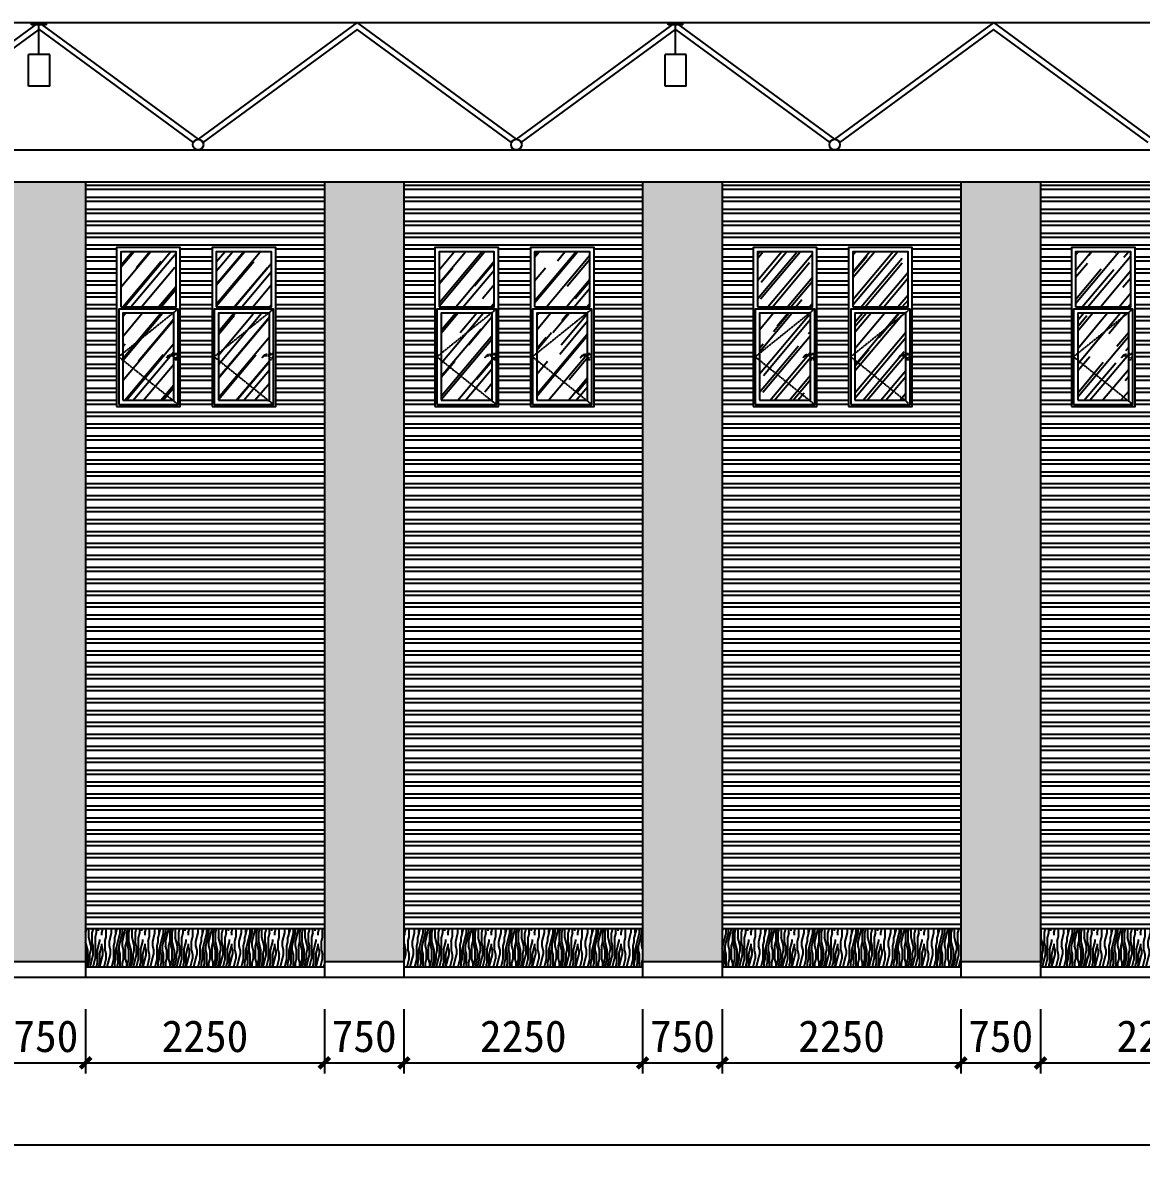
# Model space of a CAD drawing. Header units: millimetres. Extents: x -150677 to 588340, y -254013 to 149700.
# Drawn here: x 76733 to 87278, y -31432 to -20754 of the extents above; entities that cross this region are included whole.
import ezdxf

# ---------------------------------------------------------------- set-up
doc = ezdxf.new("R2010")
doc.units = ezdxf.units.MM
doc.header["$LTSCALE"] = 10
doc.header["$MEASUREMENT"] = 0
doc.linetypes.add('DASH', pattern=[0.35, 0.25, -0.1])
for name, color, linetype in [('2-Ba顶面轮廓', 4, 'Continuous'), ('2-Da地拼', 4, 'Continuous'), ('9-ELa粗', 2, 'Continuous'), ('9-ELd细', 8, 'Continuous'), ('9-ELf填充', 251, 'Continuous'), ('E-Elevation(立面图层)', 134, 'Continuous'), ('HAT【填充】', 8, 'Continuous')]:
    doc.layers.add(name, color=color, linetype=linetype)
doc.styles.get("Standard").update_dxf_attribs({"font": ''})
doc.styles.get('Standard').set_extended_font_data('SimSun')
doc.dimstyles.new('DIMN100', dxfattribs={"dimtxt": 300, "dimasz": 100, "dimexe": 100, "dimexo": 300, "dimgap": 100, "dimtad": 1, "dimdec": 0, "dimtxsty": 'Standard', "dimblk": 'ARCHTICK', "dimcen": 2.5, "dimdle": 100, "dimclrd": 8, "dimclre": 8, "dimclrt": 96, "dimadec": 0, "dimazin": 0, "dimtfac": 1, "dimtdec": 0, "dimtmove": 0, "dimatfit": 3, "dimldrblk": 'DOT', "dimfxl": 100, "dimarcsym": 0})

# ---------------------------------------------------------------- blocks, each defined once
blk = doc.blocks.new('A$C68075832')
at = {"layer": 'E-Elevation(立面图层)', "color": 251, "ltscale": 200}
for p, q in [((-172, 1200), (-32, 1200)), ((-172, 1180), (-172, 1200)), ((-32, 1180), (-172, 1180)), ((-102, 900), (-102, 1180)), ((-32, 1180), (-32, 1200))]:
    blk.add_line(p, q, dxfattribs=at)
at = {"layer": 'E-Elevation(立面图层)', "ltscale": 200}
for p, q in [((0, 900), (-199, 900)), ((-199, 600), (-199, 900)), ((0, 600), (0, 900)), ((0, 600), (-199, 600))]:
    blk.add_line(p, q, dxfattribs=at)
blk = doc.blocks.new('A$C3D6C2CD6')
h = blk.add_hatch()
h.set_pattern_fill('木材', color=251, scale=50, style=0)
h.set_pattern_definition([(50, (40, 940), (129.62, 465.617), [3000, -400, 1000, -200]), (50, (306, 1040), (-332.33, 17.77), [600, -66, 1200, -150]), (50, (140, 1110), (565.85, 882.82), [1600, -280, 800, -200])])
h.paths.add_polyline_path([(40, 940), (560, 940), (560, 1460), (40, 1460)])
h = blk.add_hatch()
h.set_pattern_fill('木材', color=251, scale=50, style=0)
h.set_pattern_definition([(50, (60, 60), (129.618, 465.617), [3000, -400, 1000, -200]), (50, (326, 160), (-332.325, 17.77), [600, -66, 1200, -150]), (50, (160, 230), (565.85, 882.82), [1600, -280, 800, -200])])
h.paths.add_polyline_path([(60, 60), (540, 60), (540, 880), (60, 880)])
at = {"color": 8, "linetype": 'DASH'}
for points in [[(580, 920), (20, 470), (580, 20)], [(545, 485), (545, 502), (575, 502), (575, 442), (545, 442), (545, 466)]]:
    blk.add_lwpolyline(points, dxfattribs=at)
blk.add_lwpolyline([(543, 482, -0.472973), (570, 486, -1.045197), (547, 464, 0.471233), (471, 460, -0.474255), (543, 482, -0.303304)], format="xyb", dxfattribs=at)
at = {"layer": '2-Ba顶面轮廓'}
blk.add_lwpolyline([(0, 0), (600, 0), (600, 1500), (0, 1500)], close=True, dxfattribs=at)
at = {"layer": '9-ELd细'}
for points in [[(40, 940), (560, 940), (560, 1460), (40, 1460)], [(20, 20), (580, 20), (580, 920), (20, 920)], [(60, 60), (540, 60), (540, 880), (60, 880)]]:
    blk.add_lwpolyline(points, close=True, dxfattribs=at)
blk = doc.blocks.new('A$C16496DF1')
at = {"layer": '9-ELf填充'}
h = blk.add_hatch(dxfattribs=at)
h.set_pattern_fill('ANSI32', color=251, scale=300, angle=135, style=0)
h.set_pattern_definition([(180, (1326, 400), (-2e-14, -112.5), []), (180, (1288.5, 437.5), (-2e-14, -112.5), [])])
h.paths.add_polyline_path([(0, 7400), (-100, 7400), (-100, 400), (0, 400)])
h.paths.add_polyline_path([(2150, 7400), (2050, 7400), (2050, 400), (2150, 400)])
h.paths.add_polyline_path([(2050, 7400), (0, 7400), (0, 400), (2050, 400)])
h.paths.add_polyline_path([(1092, 5280), (1092, 6780), (1692, 6780), (1692, 5280)], flags=16)
h.paths.add_polyline_path([(792, 5280), (192, 5280), (192, 6780), (792, 6780)], flags=16)
at = {"layer": 'HAT【填充】'}
h = blk.add_hatch(dxfattribs=at)
h.set_pattern_fill('木纹', color=251, scale=20, angle=90, style=0)
h.set_pattern_definition([(90, (0, 0), (-408, 2e-14), [81.6, -122.4, 40.8, -163.2]), (90, (-10.2, 285.6), (-408, 2e-14), [81.6, -326.4]), (90, (-30.6, 244.8), (-408, 2e-14), [40.8, -367.2]), (90, (-40.8, 20.4), (-408, 2e-14), [20.4, -285.6, 20.4, -81.6]), (90, (-61.2, 163.2), (-408, 2e-14), [81.6, -122.4, 20.4, -183.6]), (90, (-71.4, 61.2), (-408, 2e-14), [61.2, -346.8]), (90, (-81.6, 163.2), (-408, 2e-14), [122.4, -285.6]), (90, (-91.8, 40.8), (-408, 2e-14), [81.6, -326.4]), (90, (-102, 204), (-408, 2e-14), [204, -204]), (90, (-122.4, 81.6), (-408, 2e-14), [40.8, -122.4, 81.6, -163.2]), (90, (-132.6, 367.2), (-408, 2e-14), [81.6, -326.4]), (90, (-142.8, 285.6), (-408, 2e-14), [40.8, -367.2]), (90, (-153, 204), (-408, 2e-14), [40.8, -367.2]), (90, (-163.2, 1e-14), (-408, 2e-14), [81.6, -326.4]), (90, (-173.4, 204), (-408, 2e-14), [81.6, -326.4]), (90, (-193.8, 204), (-408, 2e-14), [81.6, -81.6, 81.6, -163.2]), (90, (-214.2, 122.4), (-408, 2e-14), [40.8, -204, 81.6, -81.6]), (90, (-224.4, 204), (-408, 2e-14), [122.4, -285.6]), (90, (-244.8, 204), (-408, 2e-14), [81.6, -326.4]), (90, (-255, 40.8), (-408, 2e-14), [122.4, -163.2, 40.8, -81.6]), (90, (-275.4, 40.8), (-408, 2e-14), [204, -204]), (90, (-285.6, 285.6), (-408, 2e-14), [40.8, -367.2]), (90, (-295.8, 163.2), (-408, 2e-14), [81.6, -326.4]), (90, (-306, 81.6), (-408, 2e-14), [40.8, -163.2, 40.8, -163.2]), (90, (-316.2, 40.8), (-408, 2e-14), [40.8, -122.4, 81.6, -163.2]), (90, (-326.4, 122.4), (-408, 2e-14), [40.8, -204, 40.8, -122.4]), (90, (-336.6, 204), (-408, 2e-14), [122.4, -285.6]), (90, (-357, 40.8), (-408, 2e-14), [81.6, -326.4]), (90, (-367.2, 244.8), (-408, 2e-14), [40.8, -367.2]), (90, (-377.4, 326.4), (-408, 2e-14), [40.8, -367.2]), (104.036, (-30.6, 285.6), (-1e-06, 408), [42.024, -1640.203]), (104.036, (-122.4, 326.4), (-1e-06, 408), [42.024, -1640.203]), (104.0362, (-367.2, 285.6), (-1e-06, 408), [42.024, -1640.203]), (104.0362, (-214.2, 163.2), (-1e-06, 408), [42.024, -1640.203]), (104.0362, (-275.4, 244.8), (-1e-06, 408), [42.024, -1640.203]), (104.0362, (-244.8, 285.6), (-1e-06, 408), [42.024, -1640.203]), (104.0362, (-316.2, 81.6), (-1e-06, 408), [42.024, -1640.203]), (104.0362, (-295.8, 244.8), (-1e-06, 408), [42.024, -1640.203]), (104.036, (-142.8, 326.4), (-1e-06, 408), [84.05, -1598.18]), (104.0362, (-173.4, 285.6), (-1e-06, 408), [84.05, -1598.18]), (104.0362, (-193.8, 285.6), (-1e-06, 408), [84.05, -1598.18]), (255.964, (-61.2, 163.2), (-1e-08, -408), [42.024, -84.048, 42.024, -1514.13]), (255.964, (-122.4, 81.6), (-1e-08, -408), [42.024, -1640.203]), (255.9638, (-306, 81.6), (-1e-08, -408), [84.05, -1598.18]), (284.036, (-10.2, 285.6), (1e-06, -408), [42.024, -1640.203]), (75.964, (-10.2, 367.2), (1e-08, 408), [42.024, -1640.203]), (75.964, (-153, 244.8), (1e-08, 408), [42.024, -1640.203]), (75.9638, (-224.4, 326.4), (1e-08, 408), [42.024, -1640.203]), (75.9638, (-255, 163.2), (1e-08, 408), [42.024, -1640.203]), (75.9638, (-306, 122.4), (1e-08, 408), [42.024, -1640.203]), (75.9638, (-326.4, 163.2), (1e-08, 408), [42.024, -1640.203]), (75.9638, (-255, 163.2), (1e-08, 408), [42.024, -1640.203]), (75.9638, (-316.2, 285.6), (1e-08, 408), [168.096, -1514.13]), (75.964, (-40.8, 40.8), (1e-08, 408), [168.096, -1514.13]), (75.964, (-71.4, 81.6), (1e-08, 408), [168.096, -1514.13]), (75.964, (-91.8, 122.4), (1e-08, 408), [42.024, -84.048, 84.048, -1472.107]), (75.964, (-122.4, 122.4), (1e-08, 408), [84.048, -84.048, 84.048, -1430.083]), (75.9638, (-163.2, 81.6), (1e-08, 408), [168.096, -1514.13]), (75.9638, (-193.8, 40.8), (1e-08, 408), [168.096, -1514.13]), (75.9638, (-214.2, 40.8), (1e-08, 408), [168.096, -1514.13]), (75.9638, (-336.6, 326.4), (1e-08, 408), [42.024, -1640.203]), (75.9638, (-377.4, 367.2), (-8e-05, 408), [84.048, -1598.18]), (75.9638, (-357, 122.4), (-8e-05, 408), [84.048, -1598.18]), (75.964, (5e-15, 81.6), (-7e-06, 408), [168.096, -1514.13]), (75.9638, (-285.6, 326.4), (-7e-06, 408), [126.07, -1556.155]), (75.9638, (-255, 367.2), (-7e-06, 408), [252.144, -1430.083])])
h.paths.add_polyline_path([(2150, 360), (2050, 360), (2050, 0), (2150, 0)])
h.paths.add_polyline_path([(0, 360), (-100, 360), (-100, 0), (0, 0)])
h.paths.add_polyline_path([(2050, 360), (0, 360), (0, 0), (2050, 0)])
at = {"layer": '2-Da地拼'}
for p, q in [((-100, 400), (2150, 400)), ((-100, 360), (2150, 360)), ((-100, 0), (2150, 0))]:
    blk.add_line(p, q, dxfattribs=at)
blk = doc.blocks.new('A$C26E901EB')
at = {"layer": '9-ELf填充'}
h = blk.add_hatch(dxfattribs=at)
h.set_pattern_fill('木纹02', color=256, scale=100, angle=90, style=0)
h.set_pattern_definition([(90, (77426.86, -29654), (-400, 2e-14), [80, -120, 40, -160]), (90, (77416.86, -29374), (-400, 2e-14), [80, -320]), (90, (77396.86, -29414), (-400, 2e-14), [40, -360]), (90, (77386.86, -29634), (-400, 2e-14), [20, -280, 20, -80]), (90, (77366.86, -29494), (-400, 2e-14), [80, -120, 20, -180]), (90, (77356.86, -29594), (-400, 2e-14), [60, -340]), (90, (77346.86, -29494), (-400, 2e-14), [120, -280]), (90, (77336.86, -29614), (-400, 2e-14), [80, -320]), (90, (77326.86, -29454), (-400, 2e-14), [200, -200]), (90, (77306.86, -29574), (-400, 2e-14), [40, -120, 80, -160]), (90, (77296.86, -29294), (-400, 2e-14), [80, -320]), (90, (77286.86, -29374), (-400, 2e-14), [40, -360]), (90, (77276.86, -29454), (-400, 2e-14), [40, -360]), (90, (77266.86, -29654), (-400, 2e-14), [80, -320]), (90, (77256.86, -29454), (-400, 2e-14), [80, -320]), (90, (77236.86, -29454), (-400, 2e-14), [80, -80, 80, -160]), (90, (77216.86, -29534), (-400, 2e-14), [40, -200, 80, -80]), (90, (77206.86, -29454), (-400, 2e-14), [120, -280]), (90, (77186.86, -29454), (-400, 2e-14), [80, -320]), (90, (77176.86, -29614), (-400, 2e-14), [120, -160, 40, -80]), (90, (77156.86, -29614), (-400, 2e-14), [200, -200]), (90, (77146.86, -29374), (-400, 2e-14), [40, -360]), (90, (77136.86, -29494), (-400, 2e-14), [80, -320]), (90, (77126.86, -29574), (-400, 2e-14), [40, -160, 40, -160]), (90, (77116.86, -29614), (-400, 2e-14), [40, -120, 80, -160]), (90, (77106.86, -29534), (-400, 2e-14), [40, -200, 40, -120]), (90, (77096.86, -29454), (-400, 2e-14), [120, -280]), (90, (77076.86, -29614), (-400, 2e-14), [80, -320]), (90, (77066.86, -29414), (-400, 2e-14), [40, -360]), (90, (77056.86, -29334), (-400, 2e-14), [40, -360]), (104.03624, (77396.86, -29374), (1e-08, 400), [41.2, -1608.0422]), (104.03624, (77306.86, -29334), (1e-08, 400), [41.2, -1608.0422]), (104.03624, (77066.86, -29374), (1e-08, 400), [41.2, -1608.0422]), (104.03624, (77216.86, -29494), (1e-08, 400), [41.2, -1608.0422]), (104.03624, (77156.86, -29414), (1e-08, 400), [41.2, -1608.0422]), (104.03624, (77186.86, -29374), (1e-08, 400), [41.2, -1608.0422]), (104.03624, (77116.86, -29574), (1e-08, 400), [41.2, -1608.0422]), (104.03624, (77136.86, -29414), (1e-08, 400), [41.2, -1608.0422]), (104.03624, (77286.86, -29334), (1e-08, 400), [82.4, -1566.8422]), (104.03624, (77256.86, -29374), (1e-08, 400), [82.4, -1566.8422]), (104.03624, (77236.86, -29374), (1e-08, 400), [82.4, -1566.8422]), (255.96376, (77366.86, -29494), (1e-08, -400), [41.2, -82.4, 41.2, -1484.4422]), (255.96376, (77306.86, -29574), (1e-08, -400), [41.2, -1608.0422]), (255.96376, (77126.86, -29574), (1e-08, -400), [82.4, -1566.8422]), (284.03624, (77416.86, -29374), (-1e-08, -400), [41.2, -1608.0422]), (75.96376, (77416.86, -29294), (-1e-08, 400), [41.2, -1608.0422]), (75.96376, (77276.86, -29414), (-1e-08, 400), [41.2, -1608.0422]), (75.96376, (77206.86, -29334), (-1e-08, 400), [41.2, -1608.0422]), (75.96376, (77176.86, -29494), (-1e-08, 400), [41.2, -1608.0422]), (75.96376, (77126.86, -29534), (-1e-08, 400), [41.2, -1608.0422]), (75.96376, (77106.86, -29494), (-1e-08, 400), [41.2, -1608.0422]), (75.96376, (77176.86, -29494), (-1e-08, 400), [41.2, -1608.0422]), (75.96376, (77116.86, -29374), (-1e-08, 400), [164.8, -1484.4422]), (75.96376, (77386.86, -29614), (-1e-08, 400), [164.8, -1484.4422]), (75.96376, (77356.86, -29574), (-1e-08, 400), [164.8, -1484.4422]), (75.96376, (77336.86, -29534), (-1e-08, 400), [41.2, -82.4, 82.4, -1443.2422]), (75.96376, (77306.86, -29534), (-1e-08, 400), [82.4, -82.4, 82.4, -1402.0422]), (75.96376, (77266.86, -29574), (-1e-08, 400), [164.8, -1484.4422]), (75.96376, (77236.86, -29614), (-1e-08, 400), [164.8, -1484.4422]), (75.96376, (77216.86, -29614), (-1e-08, 400), [164.8, -1484.4422]), (75.96376, (77096.86, -29334), (-1e-08, 400), [41.2, -1608.0422]), (75.96377, (77056.86, -29294), (-8e-05, 400), [82.4, -1566.8422]), (75.96377, (77076.86, -29534), (-8e-05, 400), [82.4, -1566.8422]), (75.96376, (77426.86, -29574), (-7e-06, 400), [164.8, -1484.4422]), (75.96376, (77146.86, -29334), (-7e-06, 400), [123.6, -1525.6422]), (75.96376, (77176.86, -29294), (-7e-06, 400), [247.2, -1402.0422])])
h.paths.add_polyline_path([(750, 0), (750, 7350), (0, 7350), (0, 0)])
at = {"layer": '2-Da地拼'}
blk.add_line((0, 0), (750, 0), dxfattribs=at)
blk = doc.blocks.new('_ArchTick')
at = {"color": 0, "linetype": 'ByBlock', "const_width": 0.4}
blk.add_lwpolyline([(-0.5, -0.5), (0.5, 0.5)], dxfattribs=at)
blk = doc.blocks.new('*D1219')
at = {"layer": '2-Ba顶面轮廓', "color": 8, "lineweight": -2, "transparency": 16777216}
for p, q in [((76576.85917, -30054), (76576.85917, -30661)), ((77326.85917, -30054), (77326.85917, -30661)), ((76476.85917, -30561), (77426.85917, -30561))]:
    blk.add_line(p, q, dxfattribs=at)
at = {"layer": 'Defpoints', "color": 0, "transparency": 16777216}
for p in [(76576.85917, -29754), (77326.85917, -29754), (77326.85917, -30561)]:
    blk.add_point(p, dxfattribs=at)
at = {"layer": '2-Ba顶面轮廓', "color": 8, "lineweight": -2, "transparency": 16777216, "xscale": 100, "yscale": 100, "zscale": 100}
for p, rotation in [((76576.85917, -30561), 179.9999999999998), ((77326.85917, -30561), 359.9999999999998)]:
    blk.add_blockref('_ArchTick', p, dxfattribs=dict(at, rotation=rotation))
at = {"layer": '2-Ba顶面轮廓', "color": 96, "transparency": 16777216, "insert": (76951.85917, -30311), "char_height": 300, "attachment_point": 5}
blk.add_mtext('750', dxfattribs=at)
blk = doc.blocks.new('_DOT')
at = {"color": 0, "linetype": 'ByBlock'}
blk.add_line((-0.35, 0), (-1, 0), dxfattribs=at)
at = {"color": 0, "linetype": 'ByBlock', "const_width": 0.35}
blk.add_lwpolyline([(-0.175, 0, 1), (0.175, 0, 1)], format="xyb", close=True, dxfattribs=at)
blk = doc.blocks.new('*D1220')
at = {"layer": '2-Ba顶面轮廓', "color": 8, "lineweight": -2, "transparency": 16777216}
for p, q in [((77326.85917, -30054), (77326.85917, -30661)), ((79576.85917, -30054), (79576.85917, -30661)), ((77226.85917, -30561), (79676.85917, -30561))]:
    blk.add_line(p, q, dxfattribs=at)
at = {"layer": 'Defpoints', "color": 0, "transparency": 16777216}
for p in [(77326.85917, -29754), (79576.85917, -29754), (79576.85917, -30561)]:
    blk.add_point(p, dxfattribs=at)
at = {"layer": '2-Ba顶面轮廓', "color": 8, "lineweight": -2, "transparency": 16777216, "xscale": 100, "yscale": 100, "zscale": 100}
for p, rotation in [((77326.85917, -30561), 179.9999999999998), ((79576.85917, -30561), 359.9999999999998)]:
    blk.add_blockref('_ArchTick', p, dxfattribs=dict(at, rotation=rotation))
at = {"layer": '2-Ba顶面轮廓', "color": 96, "transparency": 16777216, "insert": (78451.85917, -30311), "char_height": 300, "attachment_point": 5}
blk.add_mtext('2250', dxfattribs=at)
blk = doc.blocks.new('*D1221')
at = {"layer": '2-Ba顶面轮廓', "color": 8, "lineweight": -2, "transparency": 16777216}
for p, q in [((79576.85917, -30054), (79576.85917, -30661)), ((80326.85917, -30054), (80326.85917, -30661)), ((79476.85917, -30561), (80426.85917, -30561))]:
    blk.add_line(p, q, dxfattribs=at)
at = {"layer": 'Defpoints', "color": 0, "transparency": 16777216}
for p in [(79576.85917, -29754), (80326.85917, -29754), (80326.85917, -30561)]:
    blk.add_point(p, dxfattribs=at)
at = {"layer": '2-Ba顶面轮廓', "color": 8, "lineweight": -2, "transparency": 16777216, "xscale": 100, "yscale": 100, "zscale": 100}
for p, rotation in [((79576.85917, -30561), 179.9999999999998), ((80326.85917, -30561), 359.9999999999998)]:
    blk.add_blockref('_ArchTick', p, dxfattribs=dict(at, rotation=rotation))
at = {"layer": '2-Ba顶面轮廓', "color": 96, "transparency": 16777216, "insert": (79951.85917, -30311), "char_height": 300, "attachment_point": 5}
blk.add_mtext('750', dxfattribs=at)
blk = doc.blocks.new('*D1222')
at = {"layer": '2-Ba顶面轮廓', "color": 8, "lineweight": -2, "transparency": 16777216}
for p, q in [((80326.85917, -30054), (80326.85917, -30661)), ((82576.85917, -30054), (82576.85917, -30661)), ((80226.85917, -30561), (82676.85917, -30561))]:
    blk.add_line(p, q, dxfattribs=at)
at = {"layer": 'Defpoints', "color": 0, "transparency": 16777216}
for p in [(80326.85917, -29754), (82576.85917, -29754), (82576.85917, -30561)]:
    blk.add_point(p, dxfattribs=at)
at = {"layer": '2-Ba顶面轮廓', "color": 8, "lineweight": -2, "transparency": 16777216, "xscale": 100, "yscale": 100, "zscale": 100}
for p, rotation in [((80326.85917, -30561), 179.9999999999998), ((82576.85917, -30561), 359.9999999999998)]:
    blk.add_blockref('_ArchTick', p, dxfattribs=dict(at, rotation=rotation))
at = {"layer": '2-Ba顶面轮廓', "color": 96, "transparency": 16777216, "insert": (81451.85917, -30311), "char_height": 300, "attachment_point": 5}
blk.add_mtext('2250', dxfattribs=at)
blk = doc.blocks.new('*D1223')
at = {"layer": '2-Ba顶面轮廓', "color": 8, "lineweight": -2, "transparency": 16777216}
for p, q in [((82576.85917, -30054), (82576.85917, -30661)), ((83326.85917, -30054), (83326.85917, -30661)), ((82476.85917, -30561), (83426.85917, -30561))]:
    blk.add_line(p, q, dxfattribs=at)
at = {"layer": 'Defpoints', "color": 0, "transparency": 16777216}
for p in [(82576.85917, -29754), (83326.85917, -29754), (83326.85917, -30561)]:
    blk.add_point(p, dxfattribs=at)
at = {"layer": '2-Ba顶面轮廓', "color": 8, "lineweight": -2, "transparency": 16777216, "xscale": 100, "yscale": 100, "zscale": 100}
for p, rotation in [((82576.85917, -30561), 179.9999999999998), ((83326.85917, -30561), 359.9999999999998)]:
    blk.add_blockref('_ArchTick', p, dxfattribs=dict(at, rotation=rotation))
at = {"layer": '2-Ba顶面轮廓', "color": 96, "transparency": 16777216, "insert": (82951.85917, -30311), "char_height": 300, "attachment_point": 5}
blk.add_mtext('750', dxfattribs=at)
blk = doc.blocks.new('*D1224')
at = {"layer": '2-Ba顶面轮廓', "color": 8, "lineweight": -2, "transparency": 16777216}
for p, q in [((83326.85917, -30054), (83326.85917, -30661)), ((85576.85917, -30054), (85576.85917, -30661)), ((83226.85917, -30561), (85676.85917, -30561))]:
    blk.add_line(p, q, dxfattribs=at)
at = {"layer": 'Defpoints', "color": 0, "transparency": 16777216}
for p in [(83326.85917, -29754), (85576.85917, -29754), (85576.85917, -30561)]:
    blk.add_point(p, dxfattribs=at)
at = {"layer": '2-Ba顶面轮廓', "color": 8, "lineweight": -2, "transparency": 16777216, "xscale": 100, "yscale": 100, "zscale": 100}
for p, rotation in [((83326.85917, -30561), 179.9999999999998), ((85576.85917, -30561), 359.9999999999998)]:
    blk.add_blockref('_ArchTick', p, dxfattribs=dict(at, rotation=rotation))
at = {"layer": '2-Ba顶面轮廓', "color": 96, "transparency": 16777216, "insert": (84451.85917, -30311), "char_height": 300, "attachment_point": 5}
blk.add_mtext('2250', dxfattribs=at)
blk = doc.blocks.new('*D1225')
at = {"layer": '2-Ba顶面轮廓', "color": 8, "lineweight": -2, "transparency": 16777216}
for p, q in [((85576.85917, -30054), (85576.85917, -30661)), ((86326.85917, -30054), (86326.85917, -30661)), ((85476.85917, -30561), (86426.85917, -30561))]:
    blk.add_line(p, q, dxfattribs=at)
at = {"layer": 'Defpoints', "color": 0, "transparency": 16777216}
for p in [(85576.85917, -29754), (86326.85917, -29754), (86326.85917, -30561)]:
    blk.add_point(p, dxfattribs=at)
at = {"layer": '2-Ba顶面轮廓', "color": 8, "lineweight": -2, "transparency": 16777216, "xscale": 100, "yscale": 100, "zscale": 100}
for p, rotation in [((85576.85917, -30561), 179.9999999999998), ((86326.85917, -30561), 359.9999999999998)]:
    blk.add_blockref('_ArchTick', p, dxfattribs=dict(at, rotation=rotation))
at = {"layer": '2-Ba顶面轮廓', "color": 96, "transparency": 16777216, "insert": (85951.85917, -30311), "char_height": 300, "attachment_point": 5}
blk.add_mtext('750', dxfattribs=at)
blk = doc.blocks.new('*D1226')
at = {"layer": '2-Ba顶面轮廓', "color": 8, "lineweight": -2, "transparency": 16777216}
for p, q in [((86326.85917, -30054), (86326.85917, -30661)), ((88576.85917, -30054), (88576.85917, -30661)), ((86226.85917, -30561), (88676.85917, -30561))]:
    blk.add_line(p, q, dxfattribs=at)
at = {"layer": 'Defpoints', "color": 0, "transparency": 16777216}
for p in [(86326.85917, -29754), (88576.85917, -29754), (88576.85917, -30561)]:
    blk.add_point(p, dxfattribs=at)
at = {"layer": '2-Ba顶面轮廓', "color": 8, "lineweight": -2, "transparency": 16777216, "xscale": 100, "yscale": 100, "zscale": 100}
for p, rotation in [((86326.85917, -30561), 179.9999999999998), ((88576.85917, -30561), 359.9999999999998)]:
    blk.add_blockref('_ArchTick', p, dxfattribs=dict(at, rotation=rotation))
at = {"layer": '2-Ba顶面轮廓', "color": 96, "transparency": 16777216, "insert": (87451.85917, -30311), "char_height": 300, "attachment_point": 5}
blk.add_mtext('2250', dxfattribs=at)
blk = doc.blocks.new('*D1232')
at = {"layer": '2-Ba顶面轮廓', "color": 8, "lineweight": -2, "transparency": 16777216}
for p, q in [((56201.85917, -30861), (56201.85917, -31432.5)), ((94791.85917, -30861), (94791.85917, -31432.5)), ((56101.85917, -31332.5), (94891.85917, -31332.5))]:
    blk.add_line(p, q, dxfattribs=at)
at = {"layer": 'Defpoints', "color": 0, "transparency": 16777216}
for p in [(56201.85917, -30561), (94791.85917, -30561), (94791.85917, -31332.5)]:
    blk.add_point(p, dxfattribs=at)
at = {"layer": '2-Ba顶面轮廓', "color": 8, "lineweight": -2, "transparency": 16777216, "xscale": 100, "yscale": 100, "zscale": 100, "rotation": 180}
blk.add_blockref('_ArchTick', (56201.85917, -31332.5), dxfattribs=at)
at = {"layer": '2-Ba顶面轮廓', "color": 8, "lineweight": -2, "transparency": 16777216, "xscale": 100, "yscale": 100, "zscale": 100}
blk.add_blockref('_ArchTick', (94791.85917, -31332.5), dxfattribs=at)
at = {"layer": '2-Ba顶面轮廓', "color": 96, "transparency": 16777216, "insert": (75496.85917, -31082.5), "char_height": 300, "attachment_point": 5}
blk.add_mtext('38590', dxfattribs=at)

msp = doc.modelspace()

# ---------------------------------------------------------------- linework, layer by layer
at = {"layer": '2-Da地拼'}
for p, q in [((56861.9, -21954), (93931.9, -21954)), ((56201.9, -22254), (94791.9, -22254)), ((77326.9, -22254), (77326.9, -29754)), ((79576.9, -22254), (79576.9, -29754)), ((80326.9, -22254), (80326.9, -29754)), ((82576.9, -22254), (82576.9, -29754)), ((83326.9, -22254), (83326.9, -29754)), ((85576.9, -22254), (85576.9, -29754)), ((86326.9, -22254), (86326.9, -29754))]:
    msp.add_line(p, q, dxfattribs=at)
for points in [[(75386.9, -21854), (76886.9, -20754), (78386.9, -21854)], [(75432.1, -21882.8), (76888.2, -20817), (78341.6, -21882.8)], [(81386.9, -21854), (79886.9, -20754), (78386.9, -21854)], [(81341.6, -21882.8), (79885.5, -20817), (78432.1, -21882.8)], [(81386.9, -21854), (82886.9, -20754), (84386.9, -21854)], [(81432.1, -21882.8), (82888.2, -20817), (84341.6, -21882.8)], [(87386.9, -21854), (85886.9, -20754), (84386.9, -21854)], [(87341.6, -21882.8), (85885.5, -20817), (84432.1, -21882.8)]]:
    msp.add_lwpolyline(points, dxfattribs=at)
for centre in [(78386.9, -21904), (81386.9, -21904), (84386.9, -21904)]:
    msp.add_circle(centre, 50, dxfattribs=at)
at = {"layer": '9-ELa粗'}
for p, q in [((56001.9, -20754), (95161.9, -20754)), ((56001.9, -29754), (95161.9, -29754))]:
    msp.add_line(p, q, dxfattribs=at)

# ---------------------------------------------------------------- block references
at = {"layer": '2-Ba顶面轮廓'}
for name, p in [('A$C26E901EB', (76576.9, -29604)), ('A$C16496DF1', (77426.9, -29654)), ('A$C26E901EB', (79576.9, -29604)), ('A$C16496DF1', (80426.9, -29654)), ('A$C26E901EB', (82576.9, -29604)), ('A$C16496DF1', (83426.9, -29654)), ('A$C26E901EB', (85576.9, -29604)), ('A$C16496DF1', (86426.9, -29654)), ('A$C3D6C2CD6', (77618.5, -24374)), ('A$C3D6C2CD6', (78518.5, -24374)), ('A$C3D6C2CD6', (80618.5, -24374)), ('A$C3D6C2CD6', (81518.5, -24374)), ('A$C3D6C2CD6', (83618.5, -24374)), ('A$C3D6C2CD6', (84518.5, -24374)), ('A$C3D6C2CD6', (86618.5, -24374))]:
    msp.add_blockref(name, p, dxfattribs=at)
at = {"layer": 'E-Elevation(立面图层)'}
for p in [(76988.5, -21954), (82988.5, -21954)]:
    msp.add_blockref('A$C68075832', p, dxfattribs=at)

# ---------------------------------------------------------------- dimensions: what is measured, and where the dimension line sits
at = {"layer": '2-Ba顶面轮廓'}
for base, p1, p2, picture, middle in [((77326.9, -30561), (76576.9, -29754), (77326.9, -29754), '*D1219', (76951.9, -30561)), ((80326.9, -30561), (79576.9, -29754), (80326.9, -29754), '*D1221', (79951.9, -30561)), ((83326.9, -30561), (82576.9, -29754), (83326.9, -29754), '*D1223', (82951.9, -30561)), ((86326.9, -30561), (85576.9, -29754), (86326.9, -29754), '*D1225', (85951.9, -30561))]:
    dim = msp.add_linear_dim(base=base, p1=p1, p2=p2, angle=180, dimstyle='DIMN100', dxfattribs=at)
    dim.commit()
    dim.dimension.update_dxf_attribs({"geometry": picture, "text_midpoint": middle, "dimtype": 128})
for base, p1, p2, picture, middle in [((79576.9, -30561), (77326.9, -29754), (79576.9, -29754), '*D1220', (78451.9, -30311)), ((82576.9, -30561), (80326.9, -29754), (82576.9, -29754), '*D1222', (81451.9, -30311)), ((85576.9, -30561), (83326.9, -29754), (85576.9, -29754), '*D1224', (84451.9, -30311)), ((88576.9, -30561), (86326.9, -29754), (88576.9, -29754), '*D1226', (87451.9, -30311))]:
    dim = msp.add_linear_dim(base=base, p1=p1, p2=p2, angle=180, dimstyle='DIMN100', dxfattribs=at)
    dim.commit()
    dim.dimension.update_dxf_attribs({"geometry": picture, "text_midpoint": middle})
dim = msp.add_aligned_dim(p1=(56201.9, -30561), p2=(94791.9, -30561), distance=-771.5, dimstyle='DIMN100', dxfattribs=at)
dim.commit()
dim.dimension.update_dxf_attribs({"geometry": '*D1232', "text_midpoint": (75496.9, -31082.5)})

doc.saveas('drawing.dxf')
